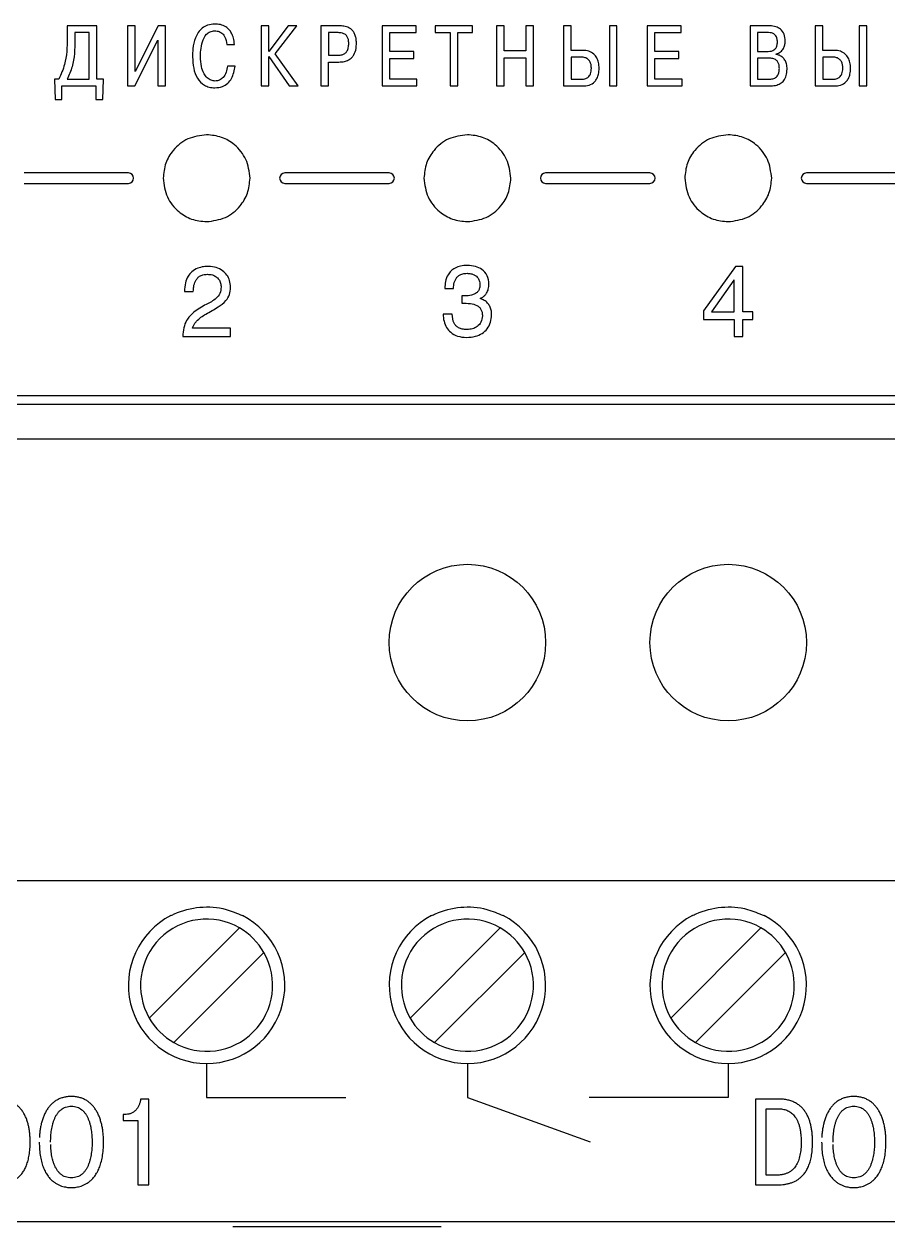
# Model space of a CAD drawing. Header units: millimetres. Extents: x 3520 to 8864, y 403 to 1747.
# Drawn here: x 5611.088 to 5614.069, y 867.486 to 871.635 of the extents above; entities that cross this region are included whole.
import ezdxf
from ezdxf.lldxf.tags import DXFTag

# ---------------------------------------------------------------- set-up
doc = ezdxf.new("R2010")
doc.units = ezdxf.units.MM
tags = doc.linetypes.add('New Line1', pattern=[0.8, 0.5, -0.3]).pattern_tags.tags
tags[6:7] = [DXFTag(74, 4), DXFTag(75, 0), DXFTag(340, '0'), DXFTag(46, 1.0), DXFTag(50, 0.0), DXFTag(44, 0.0), DXFTag(45, 0.0)]
tags[4:5] = [DXFTag(74, 4), DXFTag(75, 0), DXFTag(340, '0'), DXFTag(46, 1.0), DXFTag(50, 0.0), DXFTag(44, 0.0), DXFTag(45, 0.0)]

msp = doc.modelspace()

# ---------------------------------------------------------------- linework, layer by layer
for p, q in [((5611.3389, 871.6292, 1518.358), (5611.2372, 871.6292, 1518.358)), ((5611.2372, 871.6292, 1518.358), (5611.2372, 871.5865, 1518.358)), ((5611.3389, 871.4451, 1518.358), (5611.3389, 871.6292, 1518.358)), ((5611.4713, 871.6292, 1518.358), (5611.4449, 871.6292, 1518.358)), ((5611.4449, 871.6292, 1518.358), (5611.4449, 871.4217, 1518.358)), ((5611.4713, 871.4721, 1518.358), (5611.4713, 871.6292, 1518.358)), ((5611.5504, 871.6292, 1518.358), (5611.4713, 871.4721, 1518.358)), ((5611.5765, 871.6292, 1518.358), (5611.5504, 871.6292, 1518.358)), ((5611.5765, 871.4217, 1518.358), (5611.5765, 871.6292, 1518.358)), ((5611.933, 871.6292, 1518.358), (5611.9066, 871.6292, 1518.358)), ((5611.9066, 871.6292, 1518.358), (5611.9066, 871.4217, 1518.358)), ((5611.933, 871.5408, 1518.358), (5611.933, 871.6292, 1518.358)), ((5611.9994, 871.6292, 1518.358), (5611.933, 871.5408, 1518.358)), ((5611.954, 871.5331, 1518.358), (5612.029, 871.6292, 1518.358)), ((5612.029, 871.6292, 1518.358), (5611.9994, 871.6292, 1518.358)), ((5612.1123, 871.6292, 1518.358), (5612.1123, 871.4217, 1518.358)), ((5612.176, 871.6292, 1518.358), (5612.1123, 871.6292, 1518.358)), ((5612.4412, 871.6292, 1518.358), (5612.3239, 871.6292, 1518.358)), ((5612.3239, 871.6292, 1518.358), (5612.3239, 871.4217, 1518.358)), ((5612.4412, 871.6057, 1518.358), (5612.4412, 871.6292, 1518.358)), ((5612.6353, 871.6292, 1518.358), (5612.5069, 871.6292, 1518.358)), ((5612.5069, 871.6292, 1518.358), (5612.5069, 871.6057, 1518.358)), ((5612.6353, 871.6057, 1518.358), (5612.6353, 871.6292, 1518.358)), ((5612.7449, 871.6292, 1518.358), (5612.7186, 871.6292, 1518.358)), ((5612.7186, 871.6292, 1518.358), (5612.7186, 871.4217, 1518.358)), ((5612.7449, 871.5426, 1518.358), (5612.7449, 871.6292, 1518.358)), ((5612.8454, 871.6292, 1518.358), (5612.819, 871.6292, 1518.358)), ((5612.819, 871.6292, 1518.358), (5612.819, 871.5426, 1518.358)), ((5612.8454, 871.4217, 1518.358), (5612.8454, 871.6292, 1518.358)), ((5612.9764, 871.6292, 1518.358), (5612.95, 871.6292, 1518.358)), ((5612.95, 871.6292, 1518.358), (5612.95, 871.4217, 1518.358)), ((5612.9764, 871.5447, 1518.358), (5612.9764, 871.6292, 1518.358)), ((5613.1077, 871.6292, 1518.358), (5613.1077, 871.4217, 1518.358)), ((5613.134, 871.6292, 1518.358), (5613.1077, 871.6292, 1518.358)), ((5613.134, 871.4217, 1518.358), (5613.134, 871.6292, 1518.358)), ((5613.356, 871.6292, 1518.358), (5613.2386, 871.6292, 1518.358)), ((5613.2386, 871.6292, 1518.358), (5613.2386, 871.4217, 1518.358)), ((5613.356, 871.6057, 1518.358), (5613.356, 871.6292, 1518.358)), ((5613.5931, 871.6292, 1518.358), (5613.5931, 871.4217, 1518.358)), ((5613.6619, 871.6292, 1518.358), (5613.5931, 871.6292, 1518.358)), ((5613.8441, 871.6292, 1518.358), (5613.8177, 871.6292, 1518.358)), ((5613.8177, 871.6292, 1518.358), (5613.8177, 871.4217, 1518.358)), ((5613.8441, 871.5447, 1518.358), (5613.8441, 871.6292, 1518.358)), ((5613.9694, 871.6292, 1518.358), (5613.9694, 871.4217, 1518.358)), ((5613.9957, 871.6292, 1518.358), (5613.9694, 871.6292, 1518.358)), ((5613.9957, 871.4217, 1518.358), (5613.9957, 871.6292, 1518.358)), ((5611.3125, 871.6057, 1518.358), (5611.2636, 871.6057, 1518.358)), ((5611.2636, 871.6057, 1518.358), (5611.2636, 871.58, 1518.358)), ((5611.3125, 871.4451, 1518.358), (5611.3125, 871.6057, 1518.358)), ((5612.1386, 871.6057, 1518.358), (5612.1386, 871.5278, 1518.358)), ((5612.1718, 871.6057, 1518.358), (5612.1386, 871.6057, 1518.358)), ((5612.3502, 871.5405, 1518.358), (5612.3502, 871.6057, 1518.358)), ((5612.3502, 871.6057, 1518.358), (5612.4412, 871.6057, 1518.358)), ((5612.5069, 871.6057, 1518.358), (5612.558, 871.6057, 1518.358)), ((5612.558, 871.6057, 1518.358), (5612.558, 871.4217, 1518.358)), ((5612.5843, 871.4217, 1518.358), (5612.5843, 871.6057, 1518.358)), ((5612.5843, 871.6057, 1518.358), (5612.6353, 871.6057, 1518.358)), ((5613.265, 871.5405, 1518.358), (5613.265, 871.6057, 1518.358)), ((5613.265, 871.6057, 1518.358), (5613.356, 871.6057, 1518.358)), ((5613.6571, 871.6057, 1518.358), (5613.6195, 871.6057, 1518.358)), ((5613.6195, 871.6057, 1518.358), (5613.6195, 871.5411, 1518.358)), ((5611.4707, 871.4217, 1518.358), (5611.5501, 871.58, 1518.358)), ((5611.5501, 871.58, 1518.358), (5611.5501, 871.4217, 1518.358)), ((5611.7875, 871.5651, 1518.358), (5611.8139, 871.5651, 1518.358)), ((5612.819, 871.5426, 1518.358), (5612.7449, 871.5426, 1518.358)), ((5613.0164, 871.5447, 1518.358), (5612.9764, 871.5447, 1518.358)), ((5613.8841, 871.5447, 1518.358), (5613.8441, 871.5447, 1518.358)), ((5611.933, 871.4217, 1518.358), (5611.933, 871.5231, 1518.358)), ((5611.933, 871.5231, 1518.358), (5612.0023, 871.4217, 1518.358)), ((5612.034, 871.4217, 1518.358), (5611.954, 871.5331, 1518.358)), ((5612.1386, 871.5278, 1518.358), (5612.1718, 871.5278, 1518.358)), ((5612.1386, 871.4217, 1518.358), (5612.1386, 871.5044, 1518.358)), ((5612.1386, 871.5044, 1518.358), (5612.1742, 871.5044, 1518.358)), ((5612.4329, 871.5405, 1518.358), (5612.3502, 871.5405, 1518.358)), ((5612.3502, 871.4451, 1518.358), (5612.3502, 871.5171, 1518.358)), ((5612.3502, 871.5171, 1518.358), (5612.4329, 871.5171, 1518.358)), ((5612.4329, 871.5171, 1518.358), (5612.4329, 871.5405, 1518.358)), ((5612.7449, 871.5192, 1518.358), (5612.819, 871.5192, 1518.358)), ((5612.7449, 871.4217, 1518.358), (5612.7449, 871.5192, 1518.358)), ((5612.819, 871.5192, 1518.358), (5612.819, 871.4217, 1518.358)), ((5613.0111, 871.5213, 1518.358), (5612.9764, 871.5213, 1518.358)), ((5612.9764, 871.5213, 1518.358), (5612.9764, 871.4451, 1518.358)), ((5613.3477, 871.5405, 1518.358), (5613.265, 871.5405, 1518.358)), ((5613.265, 871.4451, 1518.358), (5613.265, 871.5171, 1518.358)), ((5613.265, 871.5171, 1518.358), (5613.3477, 871.5171, 1518.358)), ((5613.3477, 871.5171, 1518.358), (5613.3477, 871.5405, 1518.358)), ((5613.6195, 871.5411, 1518.358), (5613.6562, 871.5411, 1518.358)), ((5613.6577, 871.5177, 1518.358), (5613.6195, 871.5177, 1518.358)), ((5613.6195, 871.5177, 1518.358), (5613.6195, 871.4451, 1518.358)), ((5613.6838, 871.5308, 1518.358), (5613.6838, 871.5323, 1518.358)), ((5613.8788, 871.5213, 1518.358), (5613.8441, 871.5213, 1518.358)), ((5613.8441, 871.5213, 1518.358), (5613.8441, 871.4451, 1518.358)), ((5611.8159, 871.4905, 1518.358), (5611.7896, 871.4905, 1518.358)), ((5611.193, 871.4451, 1518.358), (5611.1948, 871.3749, 1518.358)), ((5611.2079, 871.4451, 1518.358), (5611.193, 871.4451, 1518.358)), ((5611.2185, 871.3749, 1518.358), (5611.2185, 871.4217, 1518.358)), ((5611.2185, 871.4217, 1518.358), (5611.3362, 871.4217, 1518.358)), ((5611.2372, 871.4451, 1518.358), (5611.3125, 871.4451, 1518.358)), ((5611.3362, 871.4217, 1518.358), (5611.3362, 871.3749, 1518.358)), ((5611.3617, 871.4451, 1518.358), (5611.3389, 871.4451, 1518.358)), ((5611.3599, 871.3749, 1518.358), (5611.3617, 871.4451, 1518.358)), ((5611.4449, 871.4217, 1518.358), (5611.4707, 871.4217, 1518.358)), ((5611.5501, 871.4217, 1518.358), (5611.5765, 871.4217, 1518.358)), ((5611.9066, 871.4217, 1518.358), (5611.933, 871.4217, 1518.358)), ((5612.0023, 871.4217, 1518.358), (5612.034, 871.4217, 1518.358)), ((5612.1123, 871.4217, 1518.358), (5612.1386, 871.4217, 1518.358)), ((5612.3239, 871.4217, 1518.358), (5612.4439, 871.4217, 1518.358)), ((5612.4439, 871.4451, 1518.358), (5612.3502, 871.4451, 1518.358)), ((5612.4439, 871.4217, 1518.358), (5612.4439, 871.4451, 1518.358)), ((5612.558, 871.4217, 1518.358), (5612.5843, 871.4217, 1518.358)), ((5612.7186, 871.4217, 1518.358), (5612.7449, 871.4217, 1518.358)), ((5612.819, 871.4217, 1518.358), (5612.8454, 871.4217, 1518.358)), ((5612.95, 871.4217, 1518.358), (5613.0164, 871.4217, 1518.358)), ((5612.9764, 871.4451, 1518.358), (5613.0131, 871.4451, 1518.358)), ((5613.1077, 871.4217, 1518.358), (5613.134, 871.4217, 1518.358)), ((5613.2386, 871.4217, 1518.358), (5613.3586, 871.4217, 1518.358)), ((5613.3586, 871.4451, 1518.358), (5613.265, 871.4451, 1518.358)), ((5613.3586, 871.4217, 1518.358), (5613.3586, 871.4451, 1518.358)), ((5613.5931, 871.4217, 1518.358), (5613.6595, 871.4217, 1518.358)), ((5613.6195, 871.4451, 1518.358), (5613.6577, 871.4451, 1518.358)), ((5613.8177, 871.4217, 1518.358), (5613.8841, 871.4217, 1518.358)), ((5613.8441, 871.4451, 1518.358), (5613.8808, 871.4451, 1518.358)), ((5613.9694, 871.4217, 1518.358), (5613.9957, 871.4217, 1518.358)), ((5611.1948, 871.3749, 1518.358), (5611.2185, 871.3749, 1518.358)), ((5611.3362, 871.3749, 1518.358), (5611.3599, 871.3749, 1518.358)), ((5611.4479, 871.1217, 1518.358), (5611.0879, 871.1217, 1518.358)), ((5611.0879, 871.0857, 1518.358), (5611.4479, 871.0857, 1518.358)), ((5612.3479, 871.1217, 1518.358), (5611.9879, 871.1217, 1518.358)), ((5611.9879, 871.0857, 1518.358), (5612.3479, 871.0857, 1518.358)), ((5613.2479, 871.1217, 1518.358), (5612.8879, 871.1217, 1518.358)), ((5612.8879, 871.0857, 1518.358), (5613.2479, 871.0857, 1518.358)), ((5618.0359, 871.1217, 1518.358), (5613.788, 871.1217, 1518.358)), ((5613.788, 871.0857, 1518.358), (5617.9999, 871.0857, 1518.358)), ((5613.5431, 870.7994, 1518.358), (5613.4325, 870.646, 1518.358)), ((5613.5679, 870.7994, 1518.358), (5613.5431, 870.7994, 1518.358)), ((5613.5679, 870.6426, 1518.358), (5613.5679, 870.7994, 1518.358)), ((5611.6415, 870.7127, 1518.358), (5611.6718, 870.7127, 1518.358)), ((5612.54, 870.7235, 1518.358), (5612.5696, 870.7235, 1518.358)), ((5613.5373, 870.7521, 1518.358), (5613.4601, 870.6426, 1518.358)), ((5613.538, 870.7521, 1518.358), (5613.5373, 870.7521, 1518.358)), ((5613.538, 870.6426, 1518.358), (5613.538, 870.7521, 1518.358)), ((5612.5991, 870.6979, 1518.358), (5612.5991, 870.6728, 1518.358)), ((5612.6614, 870.6884, 1518.358), (5612.6614, 870.6891, 1518.358)), ((5612.5651, 870.635, 1518.358), (5612.5342, 870.635, 1518.358)), ((5613.4325, 870.646, 1518.358), (5613.4325, 870.6164, 1518.358)), ((5613.4601, 870.6426, 1518.358), (5613.538, 870.6426, 1518.358)), ((5613.6033, 870.6426, 1518.358), (5613.5679, 870.6426, 1518.358)), ((5613.6033, 870.6164, 1518.358), (5613.6033, 870.6426, 1518.358)), ((5613.4325, 870.6164, 1518.358), (5613.538, 870.6164, 1518.358)), ((5613.538, 870.6164, 1518.358), (5613.538, 870.5576, 1518.358)), ((5613.5679, 870.5576, 1518.358), (5613.5679, 870.6164, 1518.358)), ((5613.5679, 870.6164, 1518.358), (5613.6033, 870.6164, 1518.358)), ((5611.6354, 870.5576, 1518.358), (5611.8004, 870.5576, 1518.358)), ((5611.8004, 870.5862, 1518.358), (5611.6694, 870.5862, 1518.358)), ((5611.8004, 870.5576, 1518.358), (5611.8004, 870.5862, 1518.358)), ((5613.538, 870.5576, 1518.358), (5613.5679, 870.5576, 1518.358)), ((5610.2359, 870.3537, 1518.358), (5617.9999, 870.3537, 1518.358)), ((5605.9879, 870.3236, 1518.358), (5618.3479, 870.3236, 1518.358)), ((5618.4679, 870.2036, 1518.358), (5605.8679, 870.2036, 1518.358)), ((5618.4679, 868.6796, 1518.358), (5607.9679, 868.6796, 1518.358)), ((5611.831, 868.5175, 1518.358), (5611.5199, 868.2064, 1518.358)), ((5612.731, 868.5175, 1518.358), (5612.4199, 868.2064, 1518.358)), ((5613.631, 868.5175, 1518.358), (5613.3199, 868.2064, 1518.358)), ((5611.6048, 868.1216, 1518.358), (5611.9158, 868.4327, 1518.358)), ((5612.5048, 868.1216, 1518.358), (5612.8158, 868.4327, 1518.358)), ((5613.4048, 868.1216, 1518.358), (5613.7158, 868.4327, 1518.358)), ((5611.7179, 868.0472, 1518.358), (5611.7179, 867.9322, 1518.358)), ((5612.6179, 868.0472, 1518.358), (5612.6179, 867.9322, 1518.358)), ((5613.5179, 868.0472, 1518.358), (5613.5179, 867.9322, 1518.358)), ((5611.7179, 867.9322, 1518.358), (5612.1979, 867.9322, 1518.358)), ((5612.6179, 867.9322, 1518.358), (5613.0412, 867.7797, 1518.358)), ((5613.5179, 867.9322, 1518.358), (5613.0379, 867.9322, 1518.358)), ((5611.5188, 867.9269, 1518.358), (5611.49, 867.9269, 1518.358)), ((5611.5188, 867.6306, 1518.358), (5611.5188, 867.9269, 1518.358)), ((5613.6917, 867.9269, 1518.358), (5613.6117, 867.9269, 1518.358)), ((5613.6117, 867.9269, 1518.358), (5613.6117, 867.6306, 1518.358)), ((5613.6494, 867.664, 1518.358), (5613.6494, 867.8935, 1518.358)), ((5613.6494, 867.8935, 1518.358), (5613.6905, 867.8935, 1518.358)), ((5613.7088, 867.926, 1518.358), (5613.6917, 867.9269, 1518.358)), ((5611.4294, 867.874, 1518.358), (5611.4294, 867.8532, 1518.358)), ((5611.44, 867.874, 1518.358), (5611.4294, 867.874, 1518.358)), ((5611.4294, 867.8532, 1518.358), (5611.4811, 867.8532, 1518.358)), ((5611.4451, 867.8743, 1518.358), (5611.44, 867.874, 1518.358)), ((5611.4811, 867.8532, 1518.358), (5611.4811, 867.6306, 1518.358)), ((5613.6816, 867.664, 1518.358), (5613.6494, 867.664, 1518.358)), ((5613.694, 867.6646, 1518.358), (5613.6816, 867.664, 1518.358)), ((5611.4811, 867.6306, 1518.358), (5611.5188, 867.6306, 1518.358)), ((5613.6117, 867.6306, 1518.358), (5613.6807, 867.6306, 1518.358)), ((5618.4679, 867.5036, 1518.358), (5605.8679, 867.5036, 1518.358))]:
    msp.add_line(p, q)
at = {"linetype": 'New Line1', "lineweight": 25, "ltscale": 5}
msp.add_line((5612.5279, 867.4858, 1518.358), (5611.8079, 867.4858, 1518.358), dxfattribs=at)
for centre in [(5612.6179, 869.5016, 1518.358), (5613.5179, 869.5016, 1518.358)]:
    msp.add_circle(centre, 0.27)
for centre, radius, start, end in [((5611.4479, 871.1037, 1518.358), 0.018, 270, 90), ((5611.9879, 871.1037, 1518.358), 0.018, 90, 270), ((5612.3479, 871.1037, 1518.358), 0.018, 270, 90), ((5612.8879, 871.1037, 1518.358), 0.018, 90, 270), ((5613.2479, 871.1037, 1518.358), 0.018, 270, 90), ((5613.788, 871.1037, 1518.358), 0.018, 90, 270), ((5611.7179, 868.3196, 1518.358), 0.27, 117.266, 62.734), ((5612.6179, 868.3196, 1518.358), 0.27, 117.266, 62.734), ((5613.5179, 868.3196, 1518.358), 0.27, 117.266, 62.734), ((5611.7179, 868.3196, 1518.358), 0.228, 60.2575, 209.7425), ((5611.7179, 868.3196, 1518.358), 0.228, 29.7425, 60.2575), ((5612.6179, 868.3196, 1518.358), 0.228, 60.2575, 209.7425), ((5612.6179, 868.3196, 1518.358), 0.228, 29.7425, 60.2575), ((5613.5179, 868.3196, 1518.358), 0.228, 60.2575, 209.7425), ((5613.5179, 868.3196, 1518.358), 0.228, 29.7425, 60.2575), ((5611.7179, 868.3196, 1518.358), 0.228, 240.2575, 29.7425), ((5612.6179, 868.3196, 1518.358), 0.228, 240.2575, 29.7425), ((5613.5179, 868.3196, 1518.358), 0.228, 240.2575, 29.7425), ((5611.7179, 868.3196, 1518.358), 0.228, 209.7425, 240.2575), ((5612.6179, 868.3196, 1518.358), 0.228, 209.7425, 240.2575), ((5613.5179, 868.3196, 1518.358), 0.228, 209.7425, 240.2575)]:
    msp.add_arc(centre, radius, start, end)
for points, knots in [([(5611.746, 871.6354, 1518.358), (5611.7376, 871.6347, 1518.358), (5611.7221, 871.6336, 1518.358), (5611.7021, 871.6224, 1518.358), (5611.6883, 871.6068, 1518.358), (5611.6764, 871.5829, 1518.358), (5611.6701, 871.5539, 1518.358), (5611.6695, 871.5314, 1518.358), (5611.6693, 871.5219, 1518.358)], [0, 0, 0, 0, 0.161713, 0.300165, 0.431417, 0.562529, 0.814319, 1, 1, 1, 1]), ([(5611.8139, 871.5651, 1518.358), (5611.8131, 871.5725, 1518.358), (5611.8116, 871.5859, 1518.358), (5611.805, 871.6035, 1518.358), (5611.7959, 871.6167, 1518.358), (5611.7829, 871.6274, 1518.358), (5611.7658, 871.6343, 1518.358), (5611.7525, 871.635, 1518.358), (5611.746, 871.6354, 1518.358)], [0, 0, 0, 0, 0.201899, 0.367681, 0.509008, 0.636271, 0.823184, 1, 1, 1, 1]), ([(5612.235, 871.5696, 1518.358), (5612.2347, 871.5751, 1518.358), (5612.2343, 871.5853, 1518.358), (5612.2306, 871.5989, 1518.358), (5612.2248, 871.6095, 1518.358), (5612.2175, 871.6174, 1518.358), (5612.2067, 871.6243, 1518.358), (5612.1925, 871.6286, 1518.358), (5612.1813, 871.629, 1518.358), (5612.176, 871.6292, 1518.358)], [0, 0, 0, 0, 0.173448, 0.316462, 0.438081, 0.546577, 0.648051, 0.835501, 1, 1, 1, 1]), ([(5613.7146, 871.5764, 1518.358), (5613.714, 871.5845, 1518.358), (5613.7128, 871.5998, 1518.358), (5613.7002, 871.618, 1518.358), (5613.6819, 871.6278, 1518.358), (5613.6689, 871.6287, 1518.358), (5613.6619, 871.6292, 1518.358)], [0, 0, 0, 0, 0.284917, 0.539875, 0.750473, 1, 1, 1, 1]), ([(5611.2372, 871.5865, 1518.358), (5611.2365, 871.5558, 1518.358), (5611.2352, 871.5066, 1518.358), (5611.2153, 871.4619, 1518.358), (5611.2079, 871.4451, 1518.358)], [0, 0, 0, 0, 0.624582, 1, 1, 1, 1]), ([(5611.6968, 871.5231, 1518.358), (5611.697, 871.5302, 1518.358), (5611.6974, 871.5475, 1518.358), (5611.702, 871.5745, 1518.358), (5611.7131, 871.598, 1518.358), (5611.7302, 871.6104, 1518.358), (5611.7406, 871.6114, 1518.358), (5611.746, 871.612, 1518.358)], [0, 0, 0, 0, 0.1910971, 0.4594365, 0.7267362, 0.8563437, 1, 1, 1, 1]), ([(5611.746, 871.612, 1518.358), (5611.7513, 871.6115, 1518.358), (5611.7611, 871.6107, 1518.358), (5611.7731, 871.6029, 1518.358), (5611.7838, 871.5882, 1518.358), (5611.786, 871.5746, 1518.358), (5611.7875, 871.5651, 1518.358)], [0, 0, 0, 0, 0.226411, 0.416246, 0.596316, 1, 1, 1, 1]), ([(5612.2083, 871.569, 1518.358), (5612.2081, 871.5733, 1518.358), (5612.2078, 871.5811, 1518.358), (5612.2041, 871.5917, 1518.358), (5612.197, 871.6001, 1518.358), (5612.1856, 871.6051, 1518.358), (5612.1767, 871.6055, 1518.358), (5612.1718, 871.6057, 1518.358)], [0, 0, 0, 0, 0.216063, 0.394337, 0.554625, 0.754685, 1, 1, 1, 1]), ([(5613.6876, 871.5734, 1518.358), (5613.6874, 871.5776, 1518.358), (5613.687, 871.586, 1518.358), (5613.6822, 871.5962, 1518.358), (5613.6748, 871.6022, 1518.358), (5613.6667, 871.6053, 1518.358), (5613.6605, 871.6056, 1518.358), (5613.6571, 871.6057, 1518.358)], [0, 0, 0, 0, 0.245687, 0.495905, 0.636613, 0.799032, 1, 1, 1, 1]), ([(5611.2636, 871.58, 1518.358), (5611.2629, 871.5488, 1518.358), (5611.2619, 871.5019, 1518.358), (5611.2434, 871.4593, 1518.358), (5611.2372, 871.4451, 1518.358)], [0, 0, 0, 0, 0.666402, 1, 1, 1, 1]), ([(5612.1718, 871.5278, 1518.358), (5612.1764, 871.528, 1518.358), (5612.1847, 871.5285, 1518.358), (5612.1956, 871.5334, 1518.358), (5612.2034, 871.5421, 1518.358), (5612.2077, 871.5545, 1518.358), (5612.2081, 871.5639, 1518.358), (5612.2083, 871.569, 1518.358)], [0, 0, 0, 0, 0.216064, 0.391417, 0.552836, 0.758015, 1, 1, 1, 1]), ([(5612.1742, 871.5044, 1518.358), (5612.1807, 871.5047, 1518.358), (5612.1924, 871.5053, 1518.358), (5612.2078, 871.5108, 1518.358), (5612.219, 871.5191, 1518.358), (5612.2288, 871.5321, 1518.358), (5612.2343, 871.5496, 1518.358), (5612.2348, 871.5634, 1518.358), (5612.235, 871.5696, 1518.358)], [0, 0, 0, 0, 0.189427, 0.342843, 0.474292, 0.594641, 0.817378, 1, 1, 1, 1]), ([(5613.0724, 871.4825, 1518.358), (5613.072, 871.4893, 1518.358), (5613.0714, 871.502, 1518.358), (5613.065, 871.5193, 1518.358), (5613.0539, 871.5334, 1518.358), (5613.037, 871.5432, 1518.358), (5613.0235, 871.5442, 1518.358), (5613.0164, 871.5447, 1518.358)], [0, 0, 0, 0, 0.2158609, 0.4033636, 0.5744742, 0.7754979, 1, 1, 1, 1]), ([(5613.6562, 871.5411, 1518.358), (5613.6599, 871.5413, 1518.358), (5613.6666, 871.5417, 1518.358), (5613.6757, 871.5453, 1518.358), (5613.6827, 871.5518, 1518.358), (5613.687, 871.5616, 1518.358), (5613.6874, 871.5693, 1518.358), (5613.6876, 871.5734, 1518.358)], [0, 0, 0, 0, 0.212516, 0.391043, 0.555034, 0.758834, 1, 1, 1, 1]), ([(5613.6838, 871.5323, 1518.358), (5613.6889, 871.5342, 1518.358), (5613.699, 871.5381, 1518.358), (5613.7085, 871.5503, 1518.358), (5613.7137, 871.5633, 1518.358), (5613.7143, 871.572, 1518.358), (5613.7146, 871.5764, 1518.358)], [0, 0, 0, 0, 0.280489, 0.551919, 0.77165, 1, 1, 1, 1]), ([(5613.9401, 871.4825, 1518.358), (5613.9397, 871.4893, 1518.358), (5613.9391, 871.5021, 1518.358), (5613.9326, 871.5193, 1518.358), (5613.9215, 871.5334, 1518.358), (5613.9046, 871.5431, 1518.358), (5613.8912, 871.5442, 1518.358), (5613.8841, 871.5447, 1518.358)], [0, 0, 0, 0, 0.216085, 0.403986, 0.575598, 0.776763, 1, 1, 1, 1]), ([(5611.6693, 871.5219, 1518.358), (5611.67, 871.5088, 1518.358), (5611.6713, 871.4834, 1518.358), (5611.6838, 871.4482, 1518.358), (5611.7049, 871.4259, 1518.358), (5611.7273, 871.4167, 1518.358), (5611.7399, 871.4159, 1518.358), (5611.7466, 871.4154, 1518.358)], [0, 0, 0, 0, 0.266708, 0.514477, 0.744534, 0.865179, 1, 1, 1, 1]), ([(5611.7475, 871.4389, 1518.358), (5611.7426, 871.4394, 1518.358), (5611.7325, 871.4405, 1518.358), (5611.7188, 871.4498, 1518.358), (5611.7068, 871.466, 1518.358), (5611.6982, 871.4913, 1518.358), (5611.6973, 871.5116, 1518.358), (5611.6968, 871.5231, 1518.358)], [0, 0, 0, 0, 0.133846, 0.276366, 0.44166, 0.684742, 1, 1, 1, 1]), ([(5613.0457, 871.4834, 1518.358), (5613.0455, 871.4875, 1518.358), (5613.0451, 871.4953, 1518.358), (5613.0413, 871.5058, 1518.358), (5613.0345, 871.5145, 1518.358), (5613.024, 871.5204, 1518.358), (5613.0155, 871.521, 1518.358), (5613.0111, 871.5213, 1518.358)], [0, 0, 0, 0, 0.213658, 0.399105, 0.568703, 0.770298, 1, 1, 1, 1]), ([(5613.6944, 871.4819, 1518.358), (5613.6943, 871.4862, 1518.358), (5613.694, 871.4939, 1518.358), (5613.6903, 871.5044, 1518.358), (5613.683, 871.5125, 1518.358), (5613.6715, 871.5172, 1518.358), (5613.6626, 871.5175, 1518.358), (5613.6577, 871.5177, 1518.358)], [0, 0, 0, 0, 0.215792, 0.39193, 0.550351, 0.750999, 1, 1, 1, 1]), ([(5613.7211, 871.4795, 1518.358), (5613.7208, 871.4856, 1518.358), (5613.7202, 871.4967, 1518.358), (5613.7143, 871.5109, 1518.358), (5613.7056, 871.5212, 1518.358), (5613.6951, 871.5279, 1518.358), (5613.6874, 871.5299, 1518.358), (5613.6838, 871.5308, 1518.358)], [0, 0, 0, 0, 0.264208, 0.475618, 0.65482, 0.840466, 1, 1, 1, 1]), ([(5613.9134, 871.4834, 1518.358), (5613.9132, 871.4875, 1518.358), (5613.9128, 871.4953, 1518.358), (5613.909, 871.5058, 1518.358), (5613.9022, 871.5145, 1518.358), (5613.8917, 871.5204, 1518.358), (5613.8833, 871.521, 1518.358), (5613.8788, 871.5213, 1518.358)], [0, 0, 0, 0, 0.213658, 0.399105, 0.568703, 0.770298, 1, 1, 1, 1]), ([(5611.7466, 871.4154, 1518.358), (5611.7554, 871.4162, 1518.358), (5611.7716, 871.4175, 1518.358), (5611.7916, 871.4301, 1518.358), (5611.8095, 871.4537, 1518.358), (5611.8133, 871.4755, 1518.358), (5611.8159, 871.4905, 1518.358)], [0, 0, 0, 0, 0.231494, 0.424624, 0.605578, 1, 1, 1, 1]), ([(5611.7896, 871.4905, 1518.358), (5611.7886, 871.4831, 1518.358), (5611.7867, 871.469, 1518.358), (5611.7768, 871.452, 1518.358), (5611.763, 871.4408, 1518.358), (5611.7527, 871.4396, 1518.358), (5611.7475, 871.4389, 1518.358)], [0, 0, 0, 0, 0.301767, 0.581305, 0.787622, 1, 1, 1, 1]), ([(5613.0131, 871.4451, 1518.358), (5613.0151, 871.4452, 1518.358), (5613.0198, 871.4454, 1518.358), (5613.0275, 871.4474, 1518.358), (5613.0345, 871.4516, 1518.358), (5613.0396, 871.4575, 1518.358), (5613.043, 871.4643, 1518.358), (5613.0453, 871.4732, 1518.358), (5613.0456, 871.4797, 1518.358), (5613.0457, 871.4834, 1518.358)], [0, 0, 0, 0, 0.104505, 0.246066, 0.412322, 0.52486, 0.654642, 0.80993, 1, 1, 1, 1]), ([(5613.0164, 871.4217, 1518.358), (5613.0235, 871.4222, 1518.358), (5613.0384, 871.4232, 1518.358), (5613.0559, 871.4336, 1518.358), (5613.0661, 871.4481, 1518.358), (5613.0715, 871.4639, 1518.358), (5613.0721, 871.4759, 1518.358), (5613.0724, 871.4825, 1518.358)], [0, 0, 0, 0, 0.228274, 0.473384, 0.618385, 0.788972, 1, 1, 1, 1]), ([(5613.6577, 871.4451, 1518.358), (5613.6623, 871.4453, 1518.358), (5613.6717, 871.4456, 1518.358), (5613.6834, 871.4509, 1518.358), (5613.6903, 871.4598, 1518.358), (5613.6939, 871.4698, 1518.358), (5613.6943, 871.4776, 1518.358), (5613.6944, 871.4819, 1518.358)], [0, 0, 0, 0, 0.230814, 0.472881, 0.614129, 0.783478, 1, 1, 1, 1]), ([(5613.6595, 871.4217, 1518.358), (5613.6667, 871.422, 1518.358), (5613.6799, 871.4226, 1518.358), (5613.6975, 871.429, 1518.358), (5613.7113, 871.4406, 1518.358), (5613.7199, 871.4583, 1518.358), (5613.7207, 871.4721, 1518.358), (5613.7211, 871.4795, 1518.358)], [0, 0, 0, 0, 0.223465, 0.408453, 0.57334, 0.770993, 1, 1, 1, 1]), ([(5613.8808, 871.4451, 1518.358), (5613.8828, 871.4452, 1518.358), (5613.8874, 871.4454, 1518.358), (5613.895, 871.4474, 1518.358), (5613.902, 871.4516, 1518.358), (5613.9072, 871.4575, 1518.358), (5613.9107, 871.4643, 1518.358), (5613.913, 871.4732, 1518.358), (5613.9133, 871.4797, 1518.358), (5613.9134, 871.4834, 1518.358)], [0, 0, 0, 0, 0.102376, 0.243697, 0.410747, 0.523844, 0.654084, 0.809687, 1, 1, 1, 1]), ([(5613.8841, 871.4217, 1518.358), (5613.8913, 871.4222, 1518.358), (5613.9061, 871.4232, 1518.358), (5613.9236, 871.4336, 1518.358), (5613.9338, 871.4481, 1518.358), (5613.9392, 871.4639, 1518.358), (5613.9398, 871.4759, 1518.358), (5613.9401, 871.4825, 1518.358)], [0, 0, 0, 0, 0.228274, 0.473384, 0.618385, 0.788972, 1, 1, 1, 1]), ([(5611.7179, 871.2537, 1518.358), (5611.6956, 871.2507, 1518.358), (5611.6517, 871.245, 1518.358), (5611.6029, 871.2049, 1518.358), (5611.5733, 871.156, 1518.358), (5611.5697, 871.1213, 1518.358), (5611.5679, 871.1037, 1518.358)], [0, 0, 0, 0, 0.2834515, 0.5580022, 0.7752907, 1, 1, 1, 1]), ([(5611.8679, 871.1037, 1518.358), (5611.865, 871.126, 1518.358), (5611.8593, 871.1699, 1518.358), (5611.8192, 871.2187, 1518.358), (5611.7703, 871.2483, 1518.358), (5611.7356, 871.2518, 1518.358), (5611.7179, 871.2537, 1518.358)], [0, 0, 0, 0, 0.283452, 0.558002, 0.775291, 1, 1, 1, 1]), ([(5612.6179, 871.2537, 1518.358), (5612.5956, 871.2507, 1518.358), (5612.5517, 871.245, 1518.358), (5612.5029, 871.2049, 1518.358), (5612.4733, 871.156, 1518.358), (5612.4697, 871.1213, 1518.358), (5612.4679, 871.1037, 1518.358)], [0, 0, 0, 0, 0.283453, 0.558002, 0.77529, 1, 1, 1, 1]), ([(5612.7679, 871.1037, 1518.358), (5612.765, 871.126, 1518.358), (5612.7593, 871.1699, 1518.358), (5612.7192, 871.2187, 1518.358), (5612.6703, 871.2483, 1518.358), (5612.6356, 871.2518, 1518.358), (5612.6179, 871.2537, 1518.358)], [0, 0, 0, 0, 0.283452, 0.558002, 0.775291, 1, 1, 1, 1]), ([(5613.5179, 871.2537, 1518.358), (5613.4956, 871.2507, 1518.358), (5613.4517, 871.245, 1518.358), (5613.4029, 871.2049, 1518.358), (5613.3733, 871.156, 1518.358), (5613.3697, 871.1213, 1518.358), (5613.3679, 871.1037, 1518.358)], [0, 0, 0, 0, 0.283453, 0.558002, 0.77529, 1, 1, 1, 1]), ([(5613.6679, 871.1037, 1518.358), (5613.665, 871.126, 1518.358), (5613.6593, 871.1699, 1518.358), (5613.6192, 871.2187, 1518.358), (5613.5703, 871.2483, 1518.358), (5613.5356, 871.2518, 1518.358), (5613.5179, 871.2537, 1518.358)], [0, 0, 0, 0, 0.283452, 0.558002, 0.775293, 1, 1, 1, 1]), ([(5611.5679, 871.1037, 1518.358), (5611.5708, 871.0813, 1518.358), (5611.5766, 871.0374, 1518.358), (5611.6166, 870.9886, 1518.358), (5611.6656, 870.959, 1518.358), (5611.7003, 870.9555, 1518.358), (5611.7179, 870.9537, 1518.358)], [0, 0, 0, 0, 0.283452, 0.558002, 0.77529, 1, 1, 1, 1]), ([(5611.7179, 870.9537, 1518.358), (5611.7402, 870.9566, 1518.358), (5611.7842, 870.9623, 1518.358), (5611.8329, 871.0024, 1518.358), (5611.8625, 871.0513, 1518.358), (5611.8661, 871.086, 1518.358), (5611.8679, 871.1037, 1518.358)], [0, 0, 0, 0, 0.283452, 0.558002, 0.775292, 1, 1, 1, 1]), ([(5612.4679, 871.1037, 1518.358), (5612.4708, 871.0813, 1518.358), (5612.4766, 871.0374, 1518.358), (5612.5166, 870.9886, 1518.358), (5612.5656, 870.959, 1518.358), (5612.6003, 870.9555, 1518.358), (5612.6179, 870.9537, 1518.358)], [0, 0, 0, 0, 0.283452, 0.558002, 0.77529, 1, 1, 1, 1]), ([(5612.6179, 870.9537, 1518.358), (5612.6402, 870.9566, 1518.358), (5612.6842, 870.9623, 1518.358), (5612.7329, 871.0024, 1518.358), (5612.7625, 871.0513, 1518.358), (5612.7661, 871.086, 1518.358), (5612.7679, 871.1037, 1518.358)], [0, 0, 0, 0, 0.283452, 0.558002, 0.775292, 1, 1, 1, 1]), ([(5613.3679, 871.1037, 1518.358), (5613.3708, 871.0813, 1518.358), (5613.3766, 871.0374, 1518.358), (5613.4166, 870.9886, 1518.358), (5613.4656, 870.959, 1518.358), (5613.5003, 870.9555, 1518.358), (5613.5179, 870.9537, 1518.358)], [0, 0, 0, 0, 0.283452, 0.558002, 0.77529, 1, 1, 1, 1]), ([(5613.5179, 870.9537, 1518.358), (5613.5402, 870.9566, 1518.358), (5613.5842, 870.9623, 1518.358), (5613.6329, 871.0024, 1518.358), (5613.6625, 871.0513, 1518.358), (5613.6661, 871.086, 1518.358), (5613.6679, 871.1037, 1518.358)], [0, 0, 0, 0, 0.283452, 0.5580025, 0.775291, 1, 1, 1, 1]), ([(5611.7249, 870.7994, 1518.358), (5611.7191, 870.7992, 1518.358), (5611.7062, 870.7987, 1518.358), (5611.6861, 870.7935, 1518.358), (5611.6671, 870.7825, 1518.358), (5611.6524, 870.7648, 1518.358), (5611.6429, 870.7412, 1518.358), (5611.642, 870.7229, 1518.358), (5611.6415, 870.7127, 1518.358)], [0, 0, 0, 0, 0.127107, 0.281281, 0.451577, 0.600858, 0.777309, 1, 1, 1, 1]), ([(5611.8004, 870.727, 1518.358), (5611.7999, 870.7349, 1518.358), (5611.7987, 870.75, 1518.358), (5611.7887, 870.7701, 1518.358), (5611.7729, 870.7862, 1518.358), (5611.7509, 870.7974, 1518.358), (5611.7337, 870.7987, 1518.358), (5611.7249, 870.7994, 1518.358)], [0, 0, 0, 0, 0.201883, 0.385034, 0.561686, 0.773852, 1, 1, 1, 1]), ([(5612.6179, 870.8027, 1518.358), (5612.6098, 870.8023, 1518.358), (5612.5952, 870.8016, 1518.358), (5612.5756, 870.7947, 1518.358), (5612.5609, 870.7842, 1518.358), (5612.5489, 870.7687, 1518.358), (5612.5412, 870.7479, 1518.358), (5612.5404, 870.7315, 1518.358), (5612.54, 870.7235, 1518.358)], [0, 0, 0, 0, 0.190292, 0.347545, 0.484758, 0.612781, 0.80882, 1, 1, 1, 1]), ([(5612.6924, 870.7391, 1518.358), (5612.6912, 870.7488, 1518.358), (5612.6889, 870.7681, 1518.358), (5612.6697, 870.7893, 1518.358), (5612.6449, 870.8009, 1518.358), (5612.6273, 870.802, 1518.358), (5612.6179, 870.8027, 1518.358)], [0, 0, 0, 0, 0.263856, 0.520303, 0.742307, 1, 1, 1, 1]), ([(5611.6718, 870.7127, 1518.358), (5611.6722, 870.7182, 1518.358), (5611.673, 870.7305, 1518.358), (5611.6773, 870.7461, 1518.358), (5611.685, 870.7583, 1518.358), (5611.6938, 870.766, 1518.358), (5611.706, 870.7714, 1518.358), (5611.7154, 870.7719, 1518.358), (5611.7205, 870.7722, 1518.358)], [0, 0, 0, 0, 0.188814, 0.425259, 0.549507, 0.679395, 0.824543, 1, 1, 1, 1]), ([(5611.7205, 870.7722, 1518.358), (5611.7264, 870.7719, 1518.358), (5611.7372, 870.7712, 1518.358), (5611.751, 870.7645, 1518.358), (5611.7609, 870.7545, 1518.358), (5611.767, 870.742, 1518.358), (5611.7678, 870.7328, 1518.358), (5611.7681, 870.7283, 1518.358)], [0, 0, 0, 0, 0.242566, 0.442362, 0.619776, 0.815682, 1, 1, 1, 1]), ([(5612.5696, 870.7235, 1518.358), (5612.5702, 870.7302, 1518.358), (5612.5715, 870.7438, 1518.358), (5612.5791, 870.7601, 1518.358), (5612.5903, 870.7697, 1518.358), (5612.6023, 870.7747, 1518.358), (5612.6115, 870.7752, 1518.358), (5612.6165, 870.7755, 1518.358)], [0, 0, 0, 0, 0.258221, 0.515467, 0.65484, 0.810837, 1, 1, 1, 1]), ([(5612.6165, 870.7755, 1518.358), (5612.621, 870.7753, 1518.358), (5612.6294, 870.7749, 1518.358), (5612.6404, 870.7712, 1518.358), (5612.6488, 870.7659, 1518.358), (5612.6556, 870.7582, 1518.358), (5612.6602, 870.7485, 1518.358), (5612.6608, 870.7409, 1518.358), (5612.6611, 870.7374, 1518.358)], [0, 0, 0, 0, 0.207222, 0.377829, 0.523751, 0.654458, 0.839927, 1, 1, 1, 1]), ([(5611.7154, 870.6351, 1518.358), (5611.7296, 870.6428, 1518.358), (5611.7541, 870.6561, 1518.358), (5611.7834, 870.6774, 1518.358), (5611.7988, 870.702, 1518.358), (5611.7999, 870.7184, 1518.358), (5611.8004, 870.727, 1518.358)], [0, 0, 0, 0, 0.365868, 0.632985, 0.808648, 1, 1, 1, 1]), ([(5611.7681, 870.7283, 1518.358), (5611.7674, 870.7206, 1518.358), (5611.766, 870.7057, 1518.358), (5611.747, 870.6834, 1518.358), (5611.7287, 870.6742, 1518.358), (5611.7167, 870.6681, 1518.358)], [0, 0, 0, 0, 0.2723401, 0.5222291, 1, 1, 1, 1]), ([(5612.6611, 870.7374, 1518.358), (5612.6609, 870.7331, 1518.358), (5612.6605, 870.7254, 1518.358), (5612.6564, 870.7152, 1518.358), (5612.6499, 870.7078, 1518.358), (5612.6318, 870.6975, 1518.358), (5612.6139, 870.6977, 1518.358), (5612.5991, 870.6979, 1518.358)], [0, 0, 0, 0, 0.1502687, 0.2731589, 0.3833169, 0.4932705, 1, 1, 1, 1]), ([(5612.6614, 870.6891, 1518.358), (5612.6641, 870.6901, 1518.358), (5612.6698, 870.6923, 1518.358), (5612.6776, 870.6985, 1518.358), (5612.6852, 870.7079, 1518.358), (5612.6913, 870.7218, 1518.358), (5612.692, 870.733, 1518.358), (5612.6924, 870.7391, 1518.358)], [0, 0, 0, 0, 0.135284, 0.291356, 0.467863, 0.708324, 1, 1, 1, 1]), ([(5612.5991, 870.6728, 1518.358), (5612.6088, 870.6726, 1518.358), (5612.6262, 870.6723, 1518.358), (5612.6469, 870.6674, 1518.358), (5612.6589, 870.6593, 1518.358), (5612.6652, 870.6511, 1518.358), (5612.669, 870.6405, 1518.358), (5612.6694, 870.6327, 1518.358), (5612.6696, 870.6285, 1518.358)], [0, 0, 0, 0, 0.30565, 0.548332, 0.652911, 0.755654, 0.867649, 1, 1, 1, 1]), ([(5612.7016, 870.6322, 1518.358), (5612.7013, 870.6378, 1518.358), (5612.7008, 870.6481, 1518.358), (5612.6959, 870.6621, 1518.358), (5612.6877, 870.6737, 1518.358), (5612.676, 870.6829, 1518.358), (5612.6663, 870.6866, 1518.358), (5612.6614, 870.6884, 1518.358)], [0, 0, 0, 0, 0.222253, 0.413258, 0.587659, 0.789283, 1, 1, 1, 1]), ([(5611.7167, 870.6681, 1518.358), (5611.7017, 870.66, 1518.358), (5611.6758, 870.6459, 1518.358), (5611.6488, 870.6171, 1518.358), (5611.6378, 870.5869, 1518.358), (5611.6362, 870.5677, 1518.358), (5611.6354, 870.5576, 1518.358)], [0, 0, 0, 0, 0.3498872, 0.6051245, 0.790512, 1, 1, 1, 1]), ([(5611.6694, 870.5862, 1518.358), (5611.67, 870.5884, 1518.358), (5611.6713, 870.5937, 1518.358), (5611.6762, 870.602, 1518.358), (5611.6889, 870.6184, 1518.358), (5611.7039, 870.6279, 1518.358), (5611.7154, 870.6351, 1518.358)], [0, 0, 0, 0, 0.098441, 0.23739, 0.416032, 1, 1, 1, 1]), ([(5612.5342, 870.635, 1518.358), (5612.5347, 870.6265, 1518.358), (5612.5357, 870.6104, 1518.358), (5612.5448, 870.5883, 1518.358), (5612.5606, 870.5697, 1518.358), (5612.5848, 870.5565, 1518.358), (5612.6043, 870.5551, 1518.358), (5612.6148, 870.5543, 1518.358)], [0, 0, 0, 0, 0.196276, 0.375316, 0.547078, 0.75782, 1, 1, 1, 1]), ([(5612.6168, 870.5815, 1518.358), (5612.6112, 870.5818, 1518.358), (5612.6011, 870.5823, 1518.358), (5612.5878, 870.587, 1518.358), (5612.5782, 870.5943, 1518.358), (5612.5675, 870.6094, 1518.358), (5612.5662, 870.624, 1518.358), (5612.5651, 870.635, 1518.358)], [0, 0, 0, 0, 0.197832, 0.356831, 0.492994, 0.619634, 1, 1, 1, 1]), ([(5612.6148, 870.5543, 1518.358), (5612.6252, 870.5549, 1518.358), (5612.6442, 870.5561, 1518.358), (5612.6691, 870.5668, 1518.358), (5612.6877, 870.5837, 1518.358), (5612.6995, 870.6064, 1518.358), (5612.7009, 870.6236, 1518.358), (5612.7016, 870.6322, 1518.358)], [0, 0, 0, 0, 0.2364731, 0.4330296, 0.6075549, 0.8034782, 1, 1, 1, 1]), ([(5612.6696, 870.6285, 1518.358), (5612.6687, 870.6212, 1518.358), (5612.667, 870.6069, 1518.358), (5612.6529, 870.5913, 1518.358), (5612.6354, 870.5829, 1518.358), (5612.6232, 870.582, 1518.358), (5612.6168, 870.5815, 1518.358)], [0, 0, 0, 0, 0.2756553, 0.5374115, 0.7564141, 1, 1, 1, 1]), ([(5611.5942, 868.5596, 1518.358), (5611.5986, 868.5617, 1518.358), (5611.6299, 868.5772, 1518.358), (5611.6942, 868.5933, 1518.358), (5611.7766, 868.5878, 1518.358), (5611.8229, 868.5676, 1518.358), (5611.8416, 868.5596, 1518.358)], [0, 0, 0, 0, 0.057003, 0.409793, 0.762845, 1, 1, 1, 1]), ([(5612.4942, 868.5596, 1518.358), (5612.4986, 868.5617, 1518.358), (5612.5299, 868.5772, 1518.358), (5612.5942, 868.5933, 1518.358), (5612.6766, 868.5878, 1518.358), (5612.7229, 868.5676, 1518.358), (5612.7416, 868.5596, 1518.358)], [0, 0, 0, 0, 0.057003, 0.409794, 0.762846, 1, 1, 1, 1]), ([(5613.3942, 868.5596, 1518.358), (5613.3986, 868.5617, 1518.358), (5613.4299, 868.5772, 1518.358), (5613.4942, 868.5933, 1518.358), (5613.5766, 868.5878, 1518.358), (5613.6229, 868.5676, 1518.358), (5613.6416, 868.5596, 1518.358)], [0, 0, 0, 0, 0.057003, 0.409794, 0.762844, 1, 1, 1, 1])]:
    msp.add_open_spline(points, degree=3, knots=knots)
for points in [[(5611.1403, 867.7787, 1518.358), (5611.1414, 867.7516, 1518.358), (5611.1444, 867.7277, 1518.358), (5611.149, 867.707, 1518.358), (5611.1552, 867.6892, 1518.358), (5611.1625, 867.674, 1518.358), (5611.1707, 867.6613, 1518.358), (5611.1797, 867.6508, 1518.358), (5611.1891, 867.6424, 1518.358), (5611.1988, 867.6357, 1518.358), (5611.2083, 867.6307, 1518.358), (5611.2176, 867.627, 1518.358), (5611.2264, 867.6245, 1518.358), (5611.2344, 867.6229, 1518.358), (5611.2414, 867.622, 1518.358), (5611.247, 867.6217, 1518.358), (5611.2512, 867.6216, 1518.358), (5611.2554, 867.6217, 1518.358), (5611.2611, 867.622, 1518.358), (5611.2681, 867.6229, 1518.358), (5611.2761, 867.6245, 1518.358), (5611.2848, 867.627, 1518.358), (5611.2941, 867.6307, 1518.358), (5611.3037, 867.6357, 1518.358), (5611.3133, 867.6424, 1518.358), (5611.3228, 867.6508, 1518.358), (5611.3317, 867.6613, 1518.358), (5611.34, 867.674, 1518.358), (5611.3473, 867.6892, 1518.358), (5611.3534, 867.707, 1518.358), (5611.3581, 867.7277, 1518.358), (5611.3611, 867.7516, 1518.358), (5611.3621, 867.7787, 1518.358), (5611.3618, 867.7943, 1518.358), (5611.3606, 867.8096, 1518.358), (5611.3587, 867.8244, 1518.358), (5611.3559, 867.8386, 1518.358), (5611.3523, 867.8523, 1518.358), (5611.3478, 867.8653, 1518.358), (5611.3425, 867.8774, 1518.358), (5611.3362, 867.8887, 1518.358), (5611.329, 867.899, 1518.358), (5611.3209, 867.9082, 1518.358), (5611.3119, 867.9163, 1518.358), (5611.3018, 867.923, 1518.358), (5611.2907, 867.9285, 1518.358), (5611.2786, 867.9325, 1518.358), (5611.2655, 867.935, 1518.358), (5611.2512, 867.9358, 1518.358), (5611.237, 867.935, 1518.358), (5611.2239, 867.9325, 1518.358), (5611.2118, 867.9285, 1518.358), (5611.2007, 867.923, 1518.358), (5611.1906, 867.9163, 1518.358), (5611.1815, 867.9082, 1518.358), (5611.1734, 867.899, 1518.358), (5611.1663, 867.8887, 1518.358), (5611.16, 867.8774, 1518.358), (5611.1547, 867.8653, 1518.358), (5611.1502, 867.8523, 1518.358), (5611.1466, 867.8386, 1518.358), (5611.1438, 867.8244, 1518.358), (5611.1419, 867.8096, 1518.358), (5611.1407, 867.7943, 1518.358)], [(5613.8403, 867.7787, 1518.358), (5613.8414, 867.7516, 1518.358), (5613.8444, 867.7277, 1518.358), (5613.849, 867.707, 1518.358), (5613.8552, 867.6892, 1518.358), (5613.8625, 867.674, 1518.358), (5613.8707, 867.6613, 1518.358), (5613.8797, 867.6508, 1518.358), (5613.8891, 867.6424, 1518.358), (5613.8988, 867.6357, 1518.358), (5613.9083, 867.6307, 1518.358), (5613.9176, 867.627, 1518.358), (5613.9264, 867.6245, 1518.358), (5613.9344, 867.6229, 1518.358), (5613.9414, 867.622, 1518.358), (5613.947, 867.6217, 1518.358), (5613.9512, 867.6216, 1518.358), (5613.9554, 867.6217, 1518.358), (5613.9611, 867.622, 1518.358), (5613.9681, 867.6229, 1518.358), (5613.9761, 867.6245, 1518.358), (5613.9848, 867.627, 1518.358), (5613.9941, 867.6307, 1518.358), (5614.0037, 867.6357, 1518.358), (5614.0133, 867.6424, 1518.358), (5614.0228, 867.6508, 1518.358), (5614.0317, 867.6613, 1518.358), (5614.04, 867.674, 1518.358), (5614.0473, 867.6892, 1518.358), (5614.0534, 867.707, 1518.358), (5614.0581, 867.7277, 1518.358), (5614.0611, 867.7516, 1518.358), (5614.0621, 867.7787, 1518.358), (5614.0618, 867.7943, 1518.358), (5614.0606, 867.8096, 1518.358), (5614.0587, 867.8244, 1518.358), (5614.0559, 867.8386, 1518.358), (5614.0523, 867.8523, 1518.358), (5614.0478, 867.8653, 1518.358), (5614.0425, 867.8774, 1518.358), (5614.0362, 867.8887, 1518.358), (5614.029, 867.899, 1518.358), (5614.0209, 867.9082, 1518.358), (5614.0119, 867.9163, 1518.358), (5614.0018, 867.923, 1518.358), (5613.9907, 867.9285, 1518.358), (5613.9786, 867.9325, 1518.358), (5613.9655, 867.935, 1518.358), (5613.9512, 867.9358, 1518.358), (5613.937, 867.935, 1518.358), (5613.9239, 867.9325, 1518.358), (5613.9118, 867.9285, 1518.358), (5613.9007, 867.923, 1518.358), (5613.8906, 867.9163, 1518.358), (5613.8815, 867.9082, 1518.358), (5613.8734, 867.899, 1518.358), (5613.8663, 867.8887, 1518.358), (5613.86, 867.8774, 1518.358), (5613.8547, 867.8653, 1518.358), (5613.8502, 867.8523, 1518.358), (5613.8466, 867.8386, 1518.358), (5613.8438, 867.8244, 1518.358), (5613.8419, 867.8096, 1518.358), (5613.8407, 867.7943, 1518.358)], [(5610.9807, 867.6306, 1518.358), (5610.9907, 867.6307, 1518.358), (5611.0011, 867.6313, 1518.358), (5611.0118, 867.6325, 1518.358), (5611.0226, 867.6345, 1518.358), (5611.0334, 867.6374, 1518.358), (5611.044, 867.6414, 1518.358), (5611.0544, 867.6467, 1518.358), (5611.0642, 867.6535, 1518.358), (5611.0735, 867.6618, 1518.358), (5611.082, 867.672, 1518.358), (5611.0897, 867.6841, 1518.358), (5611.0962, 867.6983, 1518.358), (5611.1016, 867.7148, 1518.358), (5611.1056, 867.7337, 1518.358), (5611.1081, 867.7553, 1518.358), (5611.109, 867.7796, 1518.358), (5611.1087, 867.7927, 1518.358), (5611.1079, 867.8059, 1518.358), (5611.1063, 867.819, 1518.358), (5611.1041, 867.8319, 1518.358), (5611.101, 867.8445, 1518.358), (5611.097, 867.8567, 1518.358), (5611.0921, 867.8684, 1518.358), (5611.0861, 867.8793, 1518.358), (5611.079, 867.8894, 1518.358), (5611.0707, 867.8986, 1518.358), (5611.0612, 867.9067, 1518.358), (5611.0502, 867.9136, 1518.358), (5611.0379, 867.9193, 1518.358), (5611.0241, 867.9234, 1518.358), (5611.0088, 867.926, 1518.358)], [(5611.1797, 867.7787, 1518.358), (5611.1798, 867.7886, 1518.358), (5611.1804, 867.7989, 1518.358), (5611.1813, 867.8093, 1518.358), (5611.1827, 867.8198, 1518.358), (5611.1846, 867.8303, 1518.358), (5611.187, 867.8406, 1518.358), (5611.1901, 867.8505, 1518.358), (5611.1937, 867.8599, 1518.358), (5611.1981, 867.8688, 1518.358), (5611.2031, 867.8769, 1518.358), (5611.2089, 867.8841, 1518.358), (5611.2156, 867.8903, 1518.358), (5611.2231, 867.8954, 1518.358), (5611.2315, 867.8992, 1518.358), (5611.2409, 867.9015, 1518.358), (5611.2512, 867.9023, 1518.358), (5611.2616, 867.9015, 1518.358), (5611.271, 867.8992, 1518.358), (5611.2794, 867.8954, 1518.358), (5611.2869, 867.8903, 1518.358), (5611.2935, 867.8841, 1518.358), (5611.2994, 867.8769, 1518.358), (5611.3044, 867.8688, 1518.358), (5611.3087, 867.8599, 1518.358), (5611.3124, 867.8505, 1518.358), (5611.3154, 867.8406, 1518.358), (5611.3179, 867.8303, 1518.358), (5611.3197, 867.8198, 1518.358), (5611.3211, 867.8093, 1518.358), (5611.3221, 867.7989, 1518.358), (5611.3226, 867.7886, 1518.358), (5611.3228, 867.7787, 1518.358), (5611.3226, 867.7696, 1518.358), (5611.3222, 867.7599, 1518.358), (5611.3214, 867.7499, 1518.358), (5611.3201, 867.7396, 1518.358), (5611.3184, 867.7293, 1518.358), (5611.3161, 867.719, 1518.358), (5611.3132, 867.709, 1518.358), (5611.3097, 867.6993, 1518.358), (5611.3055, 867.6902, 1518.358), (5611.3005, 867.6818, 1518.358), (5611.2947, 867.6743, 1518.358), (5611.288, 867.6678, 1518.358), (5611.2803, 867.6625, 1518.358), (5611.2717, 867.6585, 1518.358), (5611.262, 867.656, 1518.358), (5611.2512, 867.6551, 1518.358), (5611.2404, 867.656, 1518.358), (5611.2308, 867.6585, 1518.358), (5611.2221, 867.6625, 1518.358), (5611.2145, 867.6678, 1518.358), (5611.2078, 867.6743, 1518.358), (5611.202, 867.6818, 1518.358), (5611.197, 867.6902, 1518.358), (5611.1927, 867.6993, 1518.358), (5611.1892, 867.709, 1518.358), (5611.1864, 867.719, 1518.358), (5611.1841, 867.7293, 1518.358), (5611.1823, 867.7396, 1518.358), (5611.1811, 867.7499, 1518.358), (5611.1803, 867.7599, 1518.358), (5611.1798, 867.7696, 1518.358)], [(5611.49, 867.9269, 1518.358), (5611.4893, 867.9216, 1518.358), (5611.4882, 867.9164, 1518.358), (5611.4868, 867.9113, 1518.358), (5611.485, 867.9065, 1518.358), (5611.4828, 867.9019, 1518.358), (5611.4803, 867.8975, 1518.358), (5611.4775, 867.8934, 1518.358), (5611.4744, 867.8897, 1518.358), (5611.471, 867.8862, 1518.358), (5611.4673, 867.8831, 1518.358), (5611.4633, 867.8805, 1518.358), (5611.4591, 867.8782, 1518.358), (5611.4546, 867.8764, 1518.358), (5611.45, 867.8751, 1518.358), (5611.4451, 867.8743, 1518.358)], [(5613.6807, 867.6306, 1518.358), (5613.6907, 867.6307, 1518.358), (5613.7011, 867.6313, 1518.358), (5613.7118, 867.6325, 1518.358), (5613.7226, 867.6345, 1518.358), (5613.7334, 867.6374, 1518.358), (5613.744, 867.6414, 1518.358), (5613.7544, 867.6467, 1518.358), (5613.7642, 867.6535, 1518.358), (5613.7735, 867.6618, 1518.358), (5613.782, 867.672, 1518.358), (5613.7897, 867.6841, 1518.358), (5613.7962, 867.6983, 1518.358), (5613.8016, 867.7148, 1518.358), (5613.8056, 867.7337, 1518.358), (5613.8081, 867.7553, 1518.358), (5613.809, 867.7796, 1518.358), (5613.8087, 867.7927, 1518.358), (5613.8079, 867.8059, 1518.358), (5613.8063, 867.819, 1518.358), (5613.8041, 867.8319, 1518.358), (5613.801, 867.8445, 1518.358), (5613.797, 867.8567, 1518.358), (5613.7921, 867.8684, 1518.358), (5613.7861, 867.8793, 1518.358), (5613.779, 867.8894, 1518.358), (5613.7707, 867.8986, 1518.358), (5613.7612, 867.9067, 1518.358), (5613.7502, 867.9136, 1518.358), (5613.7379, 867.9193, 1518.358), (5613.7241, 867.9234, 1518.358), (5613.7088, 867.926, 1518.358)], [(5613.6905, 867.8935, 1518.358), (5613.6981, 867.8932, 1518.358), (5613.7057, 867.8922, 1518.358), (5613.713, 867.8905, 1518.358), (5613.7202, 867.8881, 1518.358), (5613.727, 867.8849, 1518.358), (5613.7336, 867.8807, 1518.358), (5613.7397, 867.8757, 1518.358), (5613.7454, 867.8696, 1518.358), (5613.7507, 867.8625, 1518.358), (5613.7554, 867.8543, 1518.358), (5613.7596, 867.845, 1518.358), (5613.763, 867.8344, 1518.358), (5613.7658, 867.8225, 1518.358), (5613.7679, 867.8093, 1518.358), (5613.7692, 867.7948, 1518.358), (5613.7696, 867.7787, 1518.358), (5613.7694, 867.7667, 1518.358), (5613.7687, 867.7551, 1518.358), (5613.7675, 867.7439, 1518.358), (5613.7656, 867.7333, 1518.358), (5613.7632, 867.7232, 1518.358), (5613.7601, 867.7138, 1518.358), (5613.7562, 867.705, 1518.358), (5613.7516, 867.6969, 1518.358), (5613.7462, 867.6896, 1518.358), (5613.74, 867.6831, 1518.358), (5613.7328, 867.6775, 1518.358), (5613.7246, 867.6728, 1518.358), (5613.7155, 867.669, 1518.358), (5613.7053, 867.6663, 1518.358), (5613.694, 867.6646, 1518.358)], [(5613.8797, 867.7787, 1518.358), (5613.8798, 867.7886, 1518.358), (5613.8804, 867.7989, 1518.358), (5613.8813, 867.8093, 1518.358), (5613.8827, 867.8198, 1518.358), (5613.8846, 867.8303, 1518.358), (5613.887, 867.8406, 1518.358), (5613.8901, 867.8505, 1518.358), (5613.8937, 867.8599, 1518.358), (5613.8981, 867.8688, 1518.358), (5613.9031, 867.8769, 1518.358), (5613.9089, 867.8841, 1518.358), (5613.9156, 867.8903, 1518.358), (5613.9231, 867.8954, 1518.358), (5613.9315, 867.8992, 1518.358), (5613.9409, 867.9015, 1518.358), (5613.9512, 867.9023, 1518.358), (5613.9616, 867.9015, 1518.358), (5613.971, 867.8992, 1518.358), (5613.9794, 867.8954, 1518.358), (5613.9869, 867.8903, 1518.358), (5613.9935, 867.8841, 1518.358), (5613.9994, 867.8769, 1518.358), (5614.0044, 867.8688, 1518.358), (5614.0087, 867.8599, 1518.358), (5614.0124, 867.8505, 1518.358), (5614.0154, 867.8406, 1518.358), (5614.0179, 867.8303, 1518.358), (5614.0197, 867.8198, 1518.358), (5614.0211, 867.8093, 1518.358), (5614.0221, 867.7989, 1518.358), (5614.0226, 867.7886, 1518.358), (5614.0228, 867.7787, 1518.358), (5614.0226, 867.7696, 1518.358), (5614.0222, 867.7599, 1518.358), (5614.0214, 867.7499, 1518.358), (5614.0201, 867.7396, 1518.358), (5614.0184, 867.7293, 1518.358), (5614.0161, 867.719, 1518.358), (5614.0132, 867.709, 1518.358), (5614.0097, 867.6993, 1518.358), (5614.0055, 867.6902, 1518.358), (5614.0005, 867.6818, 1518.358), (5613.9947, 867.6743, 1518.358), (5613.988, 867.6678, 1518.358), (5613.9803, 867.6625, 1518.358), (5613.9717, 867.6585, 1518.358), (5613.962, 867.656, 1518.358), (5613.9512, 867.6551, 1518.358), (5613.9404, 867.656, 1518.358), (5613.9308, 867.6585, 1518.358), (5613.9221, 867.6625, 1518.358), (5613.9145, 867.6678, 1518.358), (5613.9078, 867.6743, 1518.358), (5613.902, 867.6818, 1518.358), (5613.897, 867.6902, 1518.358), (5613.8927, 867.6993, 1518.358), (5613.8892, 867.709, 1518.358), (5613.8864, 867.719, 1518.358), (5613.8841, 867.7293, 1518.358), (5613.8823, 867.7396, 1518.358), (5613.8811, 867.7499, 1518.358), (5613.8803, 867.7599, 1518.358), (5613.8798, 867.7696, 1518.358)]]:
    msp.add_spline(points, degree=3)

doc.saveas('drawing.dxf')
